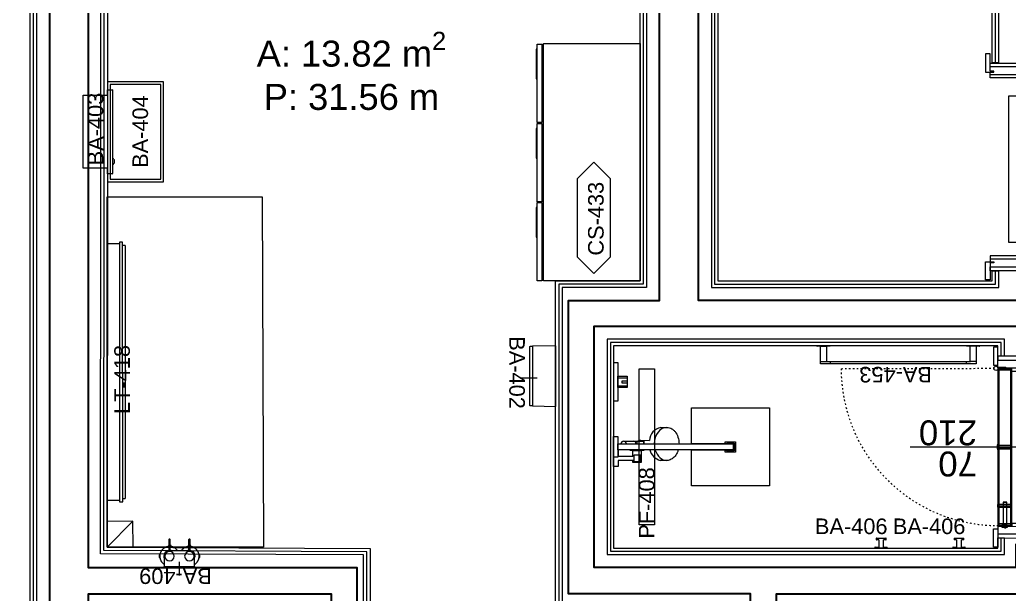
# Model space of a CAD drawing. Header units: centimetres. Extents: x 118932 to 154602, y -32682 to -23521.
# Drawn here: x 129071.2 to 129452.3, y -29965.4 to -29744.2 of the extents above; entities that cross this region are included whole.
import ezdxf

# ---------------------------------------------------------------- set-up
doc = ezdxf.new("R2010")
doc.units = ezdxf.units.CM
doc.header["$LTSCALE"] = 50
doc.header["$MEASUREMENT"] = 0
doc.linetypes.add('ACAD_ISO03W100', pattern=[30, 12, -18])
doc.linetypes.add('Dash', pattern=[6.35, 3.175, -3.175])
for name, color, linetype, lineweight, true_color in [('GEN_00_BL_Yazı', 7, 'Continuous', 0, 0x4f5250), ('GEN_00_BL_Ölçü Dış', 7, 'Continuous', 5, 0x766a5e), ('GEN_02_TF_Islak Hacim', 7, 'Continuous', 5, 0x007cb0), ('GEN_02_TF_Kapı', 7, 'Continuous', 9, 0x4a3526), ('GEN_02_TF_Mobilya', 7, 'Continuous', 5, 0x745e3d), ('GEN_05_ML_Ahşap', 7, 'Continuous', 9, 0x745e3d), ('GEN_05_ML_Alçıpan_giydirme', 7, 'Continuous', 18, 0x7ebab5), ('GEN_06_GR_İnce', 7, 'Continuous', 13, 0xb0b0a9), ('KALACAK DUVARLAR', 7, 'Continuous', 30, 0x005387)]:
    doc.layers.add(name, color=color, linetype=linetype, lineweight=lineweight, true_color=true_color)
doc.styles.add('ARIAL', font='arial.ttf')
doc.styles.add('arial_1_18', font='arial.ttf', dxfattribs={"height": 0.2})
doc.styles.add('Arial_6', font='arial.ttf', dxfattribs={"height": 59.5325})

# ---------------------------------------------------------------- blocks, each defined once
blk = doc.blocks.new('PP_Level-1_Bblok_YeniDuvarlar')
at = {"layer": 'GEN_05_ML_Alçıpan_giydirme', "elevation": 0}
for points in [[(1422.83, 1078.67), (1422.83, 1071.17), (1878.34, 1071.17), (1878.34, 553.71), (1872.54, 553.7), (1872.54, 520.21), (1539.54, 520.21), (1539.54, 553.71), (1499.54, 553.71), (1499.54, 520.21), (1340.54, 520.21), (1340.54, 517.71)], [(1422.83, 1073.67), (1880.84, 1073.67), (1880.84, 551.21), (1875.04, 551.21), (1875.04, 517.71), (1537.04, 517.71), (1537.04, 551.21), (1502.04, 551.21), (1502.04, 517.71), (1340.54, 517.71)], [(1422.83, 1072.42), (1879.59, 1072.42), (1879.59, 552.46), (1873.79, 552.45), (1873.79, 518.96), (1538.29, 518.96), (1538.29, 552.46), (1500.79, 552.46), (1500.79, 518.96), (1340.54, 518.96)], [(2006.84, 697.29), (2006.84, 722.27), (1905.55, 722.73), (1905.84, 1022.98), (1913.09, 1022.98)], [(2008.09, 697.29), (2008.09, 723.51), (1906.8, 723.97), (1907.09, 1021.73), (1913.09, 1021.73)], [(1913.09, 1022.98), (1913.09, 1020.48), (1908.33, 1020.48), (1908.05, 725.22), (2009.34, 724.76), (2009.34, 697.29), (2006.84, 697.29)], [(2150.84, 695.79), (2148.34, 695.79), (2148.34, 699.79), (2080.84, 699.79), (2080.84, 827.79), (2113.34, 827.79), (2113.34, 1020.48), (2109.84, 1020.48), (2109.84, 1022.98)], [(2109.84, 1021.73), (2114.59, 1021.73), (2114.59, 826.54), (2082.09, 826.54), (2082.09, 701.04), (2149.59, 701.04), (2149.59, 695.79)], [(2109.84, 1022.98), (2115.84, 1022.98), (2115.84, 825.29), (2083.34, 825.29), (2083.34, 702.29), (2150.84, 702.29), (2150.84, 695.79)], [(2166.18, 1022.98), (2140.84, 1022.98), (2140.84, 825.29), (2251.54, 825.29), (2251.54, 831.72)], [(2166.18, 1021.73), (2142.09, 1021.73), (2142.09, 826.54), (2250.29, 826.54), (2250.29, 831.72)], [(2166.18, 1022.98), (2166.18, 1020.48), (2143.34, 1020.48), (2143.34, 827.79), (2249.04, 827.79), (2249.04, 831.72), (2251.54, 831.72)], [(2251.54, 911.72), (2251.54, 1022.98), (2246.18, 1022.98)], [(2251.54, 911.72), (2249.04, 911.72), (2249.04, 1020.48), (2246.18, 1020.48), (2246.18, 1022.98)], [(2250.29, 911.72), (2250.29, 1021.73), (2246.18, 1021.73)], [(2278.5, 831.68), (2281, 831.68), (2280.93, 798.79), (2251.22, 798.79), (2251.22, 802.83), (2103.18, 802.83), (2103.18, 724.92), (2251.22, 724.92), (2251.22, 728.79), (2253.72, 728.79)], [(2253.72, 798.79), (2253.72, 805.33), (2100.68, 805.33), (2100.68, 722.42), (2253.72, 722.42), (2253.72, 728.79)], [(2252.47, 798.79), (2252.47, 804.08), (2101.93, 804.08), (2101.93, 723.67), (2252.47, 723.67), (2252.47, 728.79)]]:
    blk.add_lwpolyline(points, dxfattribs=at)
blk = doc.blocks.new('KALACAK DUVALAR LEVEL -1 B BLOK')
at = {"layer": 'KALACAK DUVARLAR'}
for p, q in [((379.36, 543.56), (379.36, 751.25)), ((329.36, 543.56), (329.36, 543.56))]:
    blk.add_line(p, q, dxfattribs=at)
for points in [[(502.2, 543.56), (379.36, 543.56), (379.36, 751.25), (409.7, 751.25), (409.7, 761.25), (379.36, 761.25), (379.36, 831.77), (364.36, 831.77), (364.36, 761.25), (353.36, 761.25)], [(144.36, 556.14), (144.36, 751.25), (151.61, 751.25), (151.61, 761.25), (144.36, 761.25), (144.36, 809.49)], [(-224.44, 801.95), (129.36, 801.95), (129.36, 269.49)], [(501.57, 430.48), (409.36, 430.48), (409.36, 421.56), (399.36, 421.56), (399.36, 430.56), (329.36, 430.56), (329.36, 543.56), (364.36, 543.56), (364.36, 751.25), (353.36, 751.25), (353.36, 761.25)], [(144.36, 269.49), (144.36, 430.56), (237.86, 430.56), (237.86, 421.56), (247.86, 421.56), (247.86, 440.56), (144.36, 440.56), (144.36, 556.14)], [(516.57, 440.48), (516.57, 449.56), (501.57, 449.56), (501.57, 440.7), (339.2, 440.7), (339.2, 533.6), (502.24, 533.6), (502.24, 524.56), (517.2, 524.56), (517.2, 533.48)]]:
    blk.add_lwpolyline(points, dxfattribs=at)
blk = doc.blocks.new('FFE Tag-Multi-MSD - FFE Tag-Multi-MSD-8152404-TYPE A-01 - FURNITURE PLAN')
blk.add_wipeout([(-8.76, 0), (-6.19, 2.57), (6.19, 2.57), (8.76, 0), (6.19, -2.57), (-6.19, -2.57)]).dxf.layer = 'GEN_00_BL_Yazı'
at = {"layer": 'GEN_00_BL_Yazı'}
for p, q in [((-8.76, 0), (-6.19, 2.57)), ((6.19, 2.57), (-6.19, 2.57)), ((8.76, 0), (6.19, 2.57)), ((-8.76, 0), (-6.19, -2.57)), ((8.76, 0), (6.19, -2.57)), ((-6.19, -2.57), (6.19, -2.57))]:
    blk.add_line(p, q, dxfattribs=at)
blk = doc.blocks.new('Wood_Lockers-Salsbury_Industries-33000_Series-3_Wide_Units - 33365-14699104-SPA _ LEVEL 0 - REFERENCE PLAN')
at = {"layer": 'GEN_02_TF_Mobilya'}
for p, q in [((-457.2, -165.1), (-457.2, 206.4)), ((-457.2, 206.4), (457.2, 206.4)), ((457.2, 206.4), (457.2, -165.1)), ((457.2, -165.1), (-457.2, -165.1)), ((-454, -190.5), (-454, -171.4)), ((-454, -171.4), (-152.4, -171.4)), ((-454, -190.5), (-454, -171.4)), ((-454, -171.4), (-152.4, -171.4)), ((-454, -190.5), (-454, -171.4)), ((-454, -171.4), (-152.4, -171.4)), ((-152.4, -190.5), (-454, -190.5)), ((-152.4, -190.5), (-454, -190.5)), ((-152.4, -190.5), (-454, -190.5)), ((-436.2, -165.1), (-448.9, -165.1)), ((-448.9, -171.4), (-448.9, -165.1)), ((-436.2, -165.1), (-448.9, -165.1)), ((-448.9, -171.4), (-448.9, -165.1)), ((-436.2, -165.1), (-448.9, -165.1)), ((-448.9, -171.4), (-448.9, -165.1)), ((-436.2, -171.4), (-436.2, -165.1)), ((-436.2, -171.4), (-436.2, -165.1)), ((-436.2, -171.4), (-436.2, -165.1)), ((-435, -190.5), (-435, -193.7)), ((-435, -190.5), (-435, -193.7)), ((-435, -190.5), (-435, -193.7)), ((-320.7, -193.7), (-320.7, -190.5)), ((-320.7, -193.7), (-320.7, -190.5)), ((-320.7, -193.7), (-320.7, -190.5)), ((-181, -165.1), (-181, -171.4)), ((-168.3, -165.1), (-181, -165.1)), ((-181, -165.1), (-181, -171.4)), ((-168.3, -165.1), (-181, -165.1)), ((-181, -165.1), (-181, -171.4)), ((-168.3, -165.1), (-181, -165.1)), ((-168.3, -171.4), (-168.3, -165.1)), ((-168.3, -171.4), (-168.3, -165.1)), ((-168.3, -171.4), (-168.3, -165.1)), ((-152.4, -171.4), (-152.4, -190.5)), ((-152.4, -171.4), (-152.4, -190.5)), ((-152.4, -171.4), (-152.4, -190.5)), ((-149.2, -190.5), (-149.2, -171.4)), ((-149.2, -171.4), (152.4, -171.4)), ((-149.2, -190.5), (-149.2, -171.4)), ((-149.2, -171.4), (152.4, -171.4)), ((-149.2, -190.5), (-149.2, -171.4)), ((-149.2, -171.4), (152.4, -171.4)), ((152.4, -190.5), (-149.2, -190.5)), ((152.4, -190.5), (-149.2, -190.5)), ((152.4, -190.5), (-149.2, -190.5)), ((-131.4, -165.1), (-144.1, -165.1)), ((-144.1, -171.4), (-144.1, -165.1)), ((-131.4, -165.1), (-144.1, -165.1)), ((-144.1, -171.4), (-144.1, -165.1)), ((-131.4, -165.1), (-144.1, -165.1)), ((-144.1, -171.4), (-144.1, -165.1)), ((-131.4, -171.4), (-131.4, -165.1)), ((-131.4, -171.4), (-131.4, -165.1)), ((-131.4, -171.4), (-131.4, -165.1)), ((-130.2, -190.5), (-130.2, -193.7)), ((-130.2, -190.5), (-130.2, -193.7)), ((-130.2, -190.5), (-130.2, -193.7)), ((-15.9, -193.7), (-15.9, -190.5)), ((-15.9, -193.7), (-15.9, -190.5)), ((-15.9, -193.7), (-15.9, -190.5)), ((123.8, -165.1), (123.8, -171.4)), ((136.5, -165.1), (123.8, -165.1)), ((123.8, -165.1), (123.8, -171.4)), ((136.5, -165.1), (123.8, -165.1)), ((123.8, -165.1), (123.8, -171.4)), ((136.5, -165.1), (123.8, -165.1)), ((136.5, -171.4), (136.5, -165.1)), ((136.5, -171.4), (136.5, -165.1)), ((136.5, -171.4), (136.5, -165.1)), ((152.4, -171.4), (152.4, -190.5)), ((152.4, -171.4), (152.4, -190.5)), ((152.4, -171.4), (152.4, -190.5)), ((155.6, -190.5), (155.6, -171.4)), ((155.6, -171.4), (457.2, -171.4)), ((155.6, -190.5), (155.6, -171.4)), ((155.6, -171.4), (457.2, -171.4)), ((155.6, -190.5), (155.6, -171.4)), ((155.6, -171.4), (457.2, -171.4)), ((457.2, -190.5), (155.6, -190.5)), ((457.2, -190.5), (155.6, -190.5)), ((457.2, -190.5), (155.6, -190.5)), ((173.4, -165.1), (160.7, -165.1)), ((160.7, -171.4), (160.7, -165.1)), ((173.4, -165.1), (160.7, -165.1)), ((160.7, -171.4), (160.7, -165.1)), ((173.4, -165.1), (160.7, -165.1)), ((160.7, -171.4), (160.7, -165.1)), ((173.4, -171.4), (173.4, -165.1)), ((173.4, -171.4), (173.4, -165.1)), ((173.4, -171.4), (173.4, -165.1)), ((174.6, -190.5), (174.6, -193.7)), ((174.6, -190.5), (174.6, -193.7)), ((174.6, -190.5), (174.6, -193.7)), ((288.9, -193.7), (288.9, -190.5)), ((288.9, -193.7), (288.9, -190.5)), ((288.9, -193.7), (288.9, -190.5)), ((428.6, -165.1), (428.6, -171.4)), ((441.3, -165.1), (428.6, -165.1)), ((428.6, -165.1), (428.6, -171.4)), ((441.3, -165.1), (428.6, -165.1)), ((428.6, -165.1), (428.6, -171.4)), ((441.3, -165.1), (428.6, -165.1)), ((441.3, -171.4), (441.3, -165.1)), ((441.3, -171.4), (441.3, -165.1)), ((441.3, -171.4), (441.3, -165.1)), ((457.2, -171.4), (457.2, -190.5)), ((457.2, -171.4), (457.2, -190.5)), ((457.2, -171.4), (457.2, -190.5)), ((-435, -193.7), (-320.7, -193.7)), ((-435, -193.7), (-320.7, -193.7)), ((-435, -193.7), (-320.7, -193.7)), ((-130.2, -193.7), (-15.9, -193.7)), ((-130.2, -193.7), (-15.9, -193.7)), ((-130.2, -193.7), (-15.9, -193.7)), ((174.6, -193.7), (288.9, -193.7)), ((174.6, -193.7), (288.9, -193.7)), ((174.6, -193.7), (288.9, -193.7))]:
    blk.add_line(p, q, dxfattribs=at)
at = {"layer": 'GEN_00_BL_Yazı', "xscale": -24.48801272789173, "yscale": 24.48801272789174, "zscale": 24.48801272789173}
blk.add_blockref('FFE Tag-Multi-MSD - FFE Tag-Multi-MSD-8152404-TYPE A-01 - FURNITURE PLAN', (214.7, 27.9), dxfattribs=at)
at = {"layer": 'GEN_00_BL_Yazı', "insert": (217.9, 36.6), "char_height": 60, "attachment_point": 5, "rotation": 180, "style": 'Arial_6'}
blk.add_mtext('CS-433', dxfattribs=at)
blk = doc.blocks.new('LEVEL -1_B BLOK_TEFRİŞ')
at = {"layer": 'GEN_02_TF_Mobilya', "xscale": 0.1, "yscale": 0.1, "zscale": 0.1, "rotation": 270}
blk.add_blockref('Wood_Lockers-Salsbury_Industries-33000_Series-3_Wide_Units - 33365-14699104-SPA _ LEVEL 0 - REFERENCE PLAN', (-539.55, -599.69, 0), dxfattribs=at)
blk = doc.blocks.new('LT-418')
at = {"layer": 'GEN_02_TF_Mobilya'}
for p, q in [((-4.77, 99.38), (-6.02, 99.38)), ((-6.02, 99.38), (-6, -0.62)), ((-4.75, -0.62), (-4.77, 99.38)), ((-6.99, 0.65), (-7.01, 98.11)), ((-6.02, 98.11), (-7.01, 98.11)), ((-4.77, 98.76), (-0.02, 98.76)), ((0, 0), (-0.02, 98.76)), ((-6.99, 0.65), (-6, 0.65)), ((-4.75, 0), (0, 0)), ((-6, -0.62), (-4.75, -0.62))]:
    blk.add_line(p, q, dxfattribs=at)
at = {"layer": 'GEN_00_BL_Yazı', "insert": (-8.87, 65.5), "char_height": 6, "width": 33.1384, "attachment_point": 7, "rotation": 270, "style": 'Arial_6'}
blk.add_mtext('LT-418', dxfattribs=at)
blk = doc.blocks.new('Raindance shower combo - PF-408 SHOWER SYSTEM-14504339-SPA _ LEVEL 0 - REFERENCE PLAN')
at = {"layer": 'GEN_02_TF_Islak Hacim'}
for p, q in [((-24.4, 303), (-24.4, 603)), ((-24.4, 603), (275.5, 603)), ((275.5, 603), (275.5, 303)), ((105.6, 473), (145.4, 473)), ((105.6, 433), (105.6, 473)), ((110.8, 467.8), (140.3, 467.8)), ((110.8, 438.4), (110.8, 467.8)), ((113.7, 19.6), (113.7, 464.5)), ((113.7, 464.5), (137.3, 464.5)), ((113.7, 464.5), (113.7, 303)), ((137.3, 464.5), (113.7, 464.5)), ((137.3, 303), (137.3, 464.5)), ((137.3, 464.5), (137.3, 19.6)), ((140.3, 467.8), (140.3, 438.3)), ((145.4, 473), (145.4, 433)), ((113.7, 433), (105.6, 433)), ((113.7, 438.4), (110.8, 438.4)), ((140.3, 438.3), (137.3, 438.3)), ((145.4, 433), (137.3, 433)), ((113.7, 303), (-24.4, 303)), ((275.5, 303), (137.3, 303)), ((50.4, 184.6), (50.4, 208.3)), ((177.7, 208.3), (177.7, 182.8)), ((100, 106.3), (100.6, 140.9)), ((103.4, 80.9), (103.4, 119.9)), ((103.4, 119.9), (113.7, 119.9)), ((113.7, 119.9), (103.4, 119.9)), ((103.4, 119.9), (103.4, 97.5)), ((137.3, 119.9), (139.5, 119.9)), ((139.5, 119.9), (139.5, 66.9)), ((113.7, 93.7), (103.4, 93.7)), ((103.4, 41.5), (103.4, 80.9)), ((139.5, 93.7), (137.3, 93.7)), ((139.8, 77.5), (139.8, 109.5)), ((139.8, 109.5), (185.7, 109.5)), ((161.2, 77.5), (139.8, 77.5)), ((157.3, 106), (157.3, 81)), ((182.3, 106), (157.3, 106)), ((157.3, 81), (182.3, 81)), ((161.2, 81), (161.2, 77.4)), ((161.2, 20.1), (161.2, 77.5)), ((178.5, 81), (178.5, 77.4)), ((185.7, 77.4), (178.5, 77.4)), ((178.5, 77.4), (178.5, 20.1)), ((182.3, 81), (182.3, 106)), ((185.7, 109.5), (185.7, 77.4)), ((-146.3, 55.5), (-102.8, 55.5)), ((-146.3, 19.3), (-146.3, 55.5)), ((-140.4, 55.5), (-108.7, 55.5)), ((-140.4, 19.3), (-140.4, 55.5)), ((-128.5, 35.3), (-128.5, 55.5)), ((-128.5, 55.5), (-120.4, 55.5)), ((-120.4, 55.5), (-120.4, 35.3)), ((-108.7, 55.5), (-108.7, 19.3)), ((-102.8, 55.5), (-102.8, 19.3)), ((139.5, 66.9), (137.3, 66.9)), ((-198.9, 19.3), (-50, 19.3)), ((-198.9, 3), (-198.9, 19.3)), ((-102.8, 19.3), (-146.3, 19.3)), ((-108.7, 19.3), (-140.4, 19.3)), ((-120.4, 35.3), (-128.5, 35.3)), ((-50, 19.3), (-50, 3)), ((85.5, 3), (85.5, 19.6)), ((85.5, 19.6), (165.5, 19.6)), ((165.5, 3), (85.5, 3)), ((137.3, 19.6), (113.7, 19.6)), ((139.1, 19.6), (139.1, 20.1)), ((139.1, 20.1), (161.2, 20.1)), ((165.5, 19.6), (165.5, 3)), ((200.6, 3), (165.5, 3)), ((178.5, 20.1), (200.6, 20.1)), ((200.6, 20.1), (200.6, 3))]:
    blk.add_line(p, q, dxfattribs=at)
for centre, radius, start, end in [((104.2, 195.8), 55, 191.7176, 266.2824), ((123.3, 196.9), 56.2, 284.5361, 345.4324), ((112.6, 106), 12.6, 179, 223), ((115, 78), 12, 96.3941, 165.9387), ((115, 78), 12, 96.3941, 165.9387), ((114.9, 40.6), 11.5, 96.8483, 175.5844), ((115, 42.3), 11.6, 183.9666, 263.4682)]:
    blk.add_arc(centre, radius, start, end, dxfattribs=at)
for major_axis, start_param, end_param in [((63.7, 0), 3.141593, 4.706756), ((-63.7, 0), 1.950601, 3.141593)]:
    blk.add_ellipse((114, 208.3), major_axis=major_axis, ratio=0.765186, start_param=start_param, end_param=end_param, dxfattribs=at)
for points, knots in [([(50.4, 208.3), (50.4, 211.6), (51.3, 218), (55.4, 227.4), (62.1, 235.8), (74.1, 245.5), (91.7, 253), (107.1, 254.8), (113.7, 254.8)], [0, 0, 0, 0, 0.0666667, 0.1333333, 0.2, 0.2666667, 0.4, 0.4982127, 0.4982127, 0.4982127, 0.4982127]), ([(137.4, 251.6), (139.3, 251), (148.2, 248.1), (162.4, 240.1), (172.7, 227.8), (177, 216.8), (177.7, 211.2), (177.7, 208.3)], [0.6197386, 0.6197386, 0.6197386, 0.6197386, 0.65, 0.7666667, 0.8833333, 0.9416667, 1, 1, 1, 1])]:
    blk.add_open_spline(points, degree=3, knots=knots, dxfattribs=at)
at = {"layer": 'GEN_00_BL_Yazı', "insert": (478.8, 160.9, 0), "char_height": 60, "width": 331.384, "attachment_point": 7, "rotation": 180, "style": 'Arial_6'}
blk.add_mtext('PF-408', dxfattribs=at)
blk = doc.blocks.new('ikili sbn')
at = {"layer": 'GEN_00_BL_Yazı'}
blk.add_line((-5.76, -1.77), (-5.76, 3.38), dxfattribs=at)
at = {"layer": 'GEN_02_TF_Islak Hacim'}
for p, q in [((-11.7, 0.01), (-11.7, -4.02)), ((0, -4.01), (0, 0.01)), ((-13.75, -3.45), (-13.75, -4.45)), ((-13.56, -3.44), (-13.73, -3.44)), ((-13.73, -3.44), (-13.73, -4.44)), ((-13.56, -4.44), (-13.56, -3.44)), ((-13.38, -3.45), (-13.56, -3.45)), ((-13.44, -3.76), (-13.45, -3.91)), ((-13.43, -3.62), (-13.44, -3.76)), ((-13.41, -3.47), (-13.43, -3.62)), ((-13.39, -3.32), (-13.41, -3.47)), ((-13.36, -3.17), (-13.39, -3.32)), ((-13.32, -3.03), (-13.36, -3.17)), ((-13.28, -2.88), (-13.32, -3.03)), ((-13.23, -2.74), (-13.28, -2.88)), ((-13.18, -2.6), (-13.23, -2.74)), ((-13.12, -2.46), (-13.18, -2.6)), ((-13.06, -2.33), (-13.12, -2.46)), ((-12.99, -2.19), (-13.06, -2.33)), ((-12.91, -2.06), (-12.99, -2.19)), ((-12.83, -1.94), (-12.91, -2.06)), ((-12.75, -1.81), (-12.83, -1.94)), ((-12.66, -1.69), (-12.75, -1.81)), ((-12.56, -1.58), (-12.66, -1.69)), ((-12.47, -1.46), (-12.56, -1.58)), ((-12.36, -1.35), (-12.47, -1.46)), ((-12.25, -1.25), (-12.36, -1.35)), ((-12.14, -1.15), (-12.25, -1.25)), ((-12.03, -1.05), (-12.14, -1.15)), ((-11.91, -0.96), (-12.03, -1.05)), ((-11.78, -0.88), (-11.91, -0.96)), ((-11.7, -0.82), (-11.78, -0.88)), ((0.1, -0.92), (0, -0.86)), ((0.22, -1.01), (0.1, -0.92)), ((0.33, -1.11), (0.22, -1.01)), ((0.45, -1.2), (0.33, -1.11)), ((0.56, -1.31), (0.45, -1.2)), ((0.66, -1.41), (0.56, -1.31)), ((0.76, -1.52), (0.66, -1.41)), ((0.86, -1.64), (0.76, -1.52)), ((0.95, -1.76), (0.86, -1.64)), ((1.04, -1.88), (0.95, -1.76)), ((1.12, -2), (1.04, -1.88)), ((1.2, -2.13), (1.12, -2)), ((1.27, -2.26), (1.2, -2.13)), ((1.34, -2.4), (1.27, -2.26)), ((1.4, -2.54), (1.34, -2.4)), ((1.45, -2.67), (1.4, -2.54)), ((1.5, -2.82), (1.45, -2.67)), ((1.55, -2.96), (1.5, -2.82)), ((1.59, -3.1), (1.55, -2.96)), ((1.62, -3.25), (1.59, -3.1)), ((1.65, -3.4), (1.62, -3.25)), ((2, -3.45), (1.62, -3.45)), ((1.67, -3.55), (1.65, -3.4)), ((1.68, -3.7), (1.67, -3.55)), ((1.69, -3.85), (1.68, -3.7)), ((1.76, -3.5), (1.76, -4.5)), ((2, -3.5), (1.76, -3.5)), ((2, -3.5), (2, -3.45)), ((2, -4.5), (2, -3.5)), ((-13.75, -4.45), (-13.39, -4.45)), ((-13.73, -4.44), (-13.56, -4.44)), ((-13.45, -3.91), (-13.45, -4)), ((-13.45, -4), (-13.45, -4.15)), ((-13.45, -4.15), (-13.44, -4.3)), ((-13.44, -4.3), (-13.42, -4.44)), ((-13.42, -4.44), (-13.4, -4.59)), ((-13.4, -4.59), (-13.38, -4.74)), ((-13.38, -4.74), (-13.34, -4.89)), ((-13.34, -4.89), (-13.3, -5.03)), ((-13.3, -5.03), (-13.26, -5.18)), ((-13.26, -5.18), (-13.21, -5.32)), ((-13.21, -5.32), (-13.15, -5.46)), ((-13.15, -5.46), (-13.09, -5.59)), ((-13.09, -5.59), (-13.03, -5.73)), ((-13.03, -5.73), (-12.95, -5.86)), ((-12.95, -5.86), (-12.88, -5.99)), ((-12.88, -5.99), (-12.8, -6.11)), ((-12.8, -6.11), (-12.71, -6.24)), ((-12.71, -6.24), (-12.62, -6.35)), ((-12.62, -6.35), (-12.52, -6.47)), ((-12.52, -6.47), (-12.42, -6.58)), ((-12.42, -6.58), (-12.31, -6.69)), ((-12.31, -6.69), (-12.2, -6.79)), ((-12.2, -6.79), (-12.09, -6.89)), ((-12.09, -6.89), (-11.97, -6.98)), ((-11.97, -6.98), (-11.85, -7.07)), ((-11.85, -7.07), (-11.73, -7.15)), ((-11.73, -7.15), (-11.6, -7.23)), ((-11.6, -7.23), (-11.47, -7.3)), ((-11.47, -7.3), (-11.33, -7.37)), ((-11.33, -7.37), (-11.2, -7.43)), ((-11.2, -7.43), (-11.06, -7.49)), ((-11.06, -7.49), (-10.92, -7.54)), ((-10.92, -7.54), (-10.78, -7.59)), ((-10.78, -7.59), (-10.63, -7.63)), ((-9.41, -6.02), (-2.35, -6.02)), ((-8.85, -7.65), (-8.7, -7.61)), ((-8.7, -7.61), (-8.56, -7.57)), ((-8.56, -7.57), (-8.42, -7.52)), ((-8.42, -7.52), (-8.28, -7.47)), ((-8.28, -7.47), (-8.14, -7.41)), ((-8.14, -7.41), (-8, -7.34)), ((-8, -7.34), (-7.87, -7.27)), ((-7.87, -7.27), (-7.74, -7.19)), ((-7.74, -7.19), (-7.62, -7.11)), ((-7.62, -7.11), (-7.49, -7.03)), ((-7.49, -7.03), (-7.37, -6.94)), ((-7.37, -6.94), (-7.26, -6.84)), ((-7.26, -6.84), (-7.15, -6.74)), ((-7.15, -6.74), (-7.04, -6.64)), ((-7.04, -6.64), (-6.93, -6.53)), ((-6.93, -6.53), (-6.84, -6.42)), ((-6.84, -6.42), (-6.74, -6.3)), ((-6.74, -6.3), (-6.65, -6.18)), ((-6.65, -6.18), (-6.57, -6.06)), ((-6.57, -6.06), (-6.54, -6.02)), ((-5.21, -6.02), (-5.15, -6.11)), ((-5.15, -6.11), (-5.06, -6.24)), ((-5.06, -6.24), (-4.97, -6.35)), ((-4.97, -6.35), (-4.87, -6.47)), ((-4.87, -6.47), (-4.77, -6.58)), ((-4.77, -6.58), (-4.67, -6.69)), ((-4.67, -6.69), (-4.56, -6.79)), ((-4.56, -6.79), (-4.44, -6.89)), ((-4.44, -6.89), (-4.33, -6.98)), ((-4.33, -6.98), (-4.21, -7.07)), ((-4.21, -7.07), (-4.08, -7.15)), ((-4.08, -7.15), (-3.95, -7.23)), ((-3.95, -7.23), (-3.82, -7.3)), ((-3.82, -7.3), (-3.69, -7.37)), ((-3.69, -7.37), (-3.55, -7.43)), ((-3.55, -7.43), (-3.41, -7.49)), ((-3.41, -7.49), (-3.27, -7.54)), ((-3.27, -7.54), (-3.13, -7.59)), ((-3.13, -7.59), (-2.99, -7.63)), ((-1.2, -7.65), (-1.06, -7.61)), ((-1.06, -7.61), (-0.91, -7.57)), ((-0.91, -7.57), (-0.77, -7.52)), ((-0.77, -7.52), (-0.63, -7.47)), ((-0.63, -7.47), (-0.49, -7.41)), ((-0.49, -7.41), (-0.36, -7.34)), ((-0.36, -7.34), (-0.23, -7.27)), ((-0.23, -7.27), (-0.1, -7.19)), ((-0.1, -7.19), (0.03, -7.11)), ((0.03, -7.11), (0.15, -7.03)), ((0.15, -7.03), (0.27, -6.94)), ((0.27, -6.94), (0.39, -6.84)), ((0.39, -6.84), (0.5, -6.74)), ((0.5, -6.74), (0.61, -6.64)), ((0.61, -6.64), (0.71, -6.53)), ((0.71, -6.53), (0.81, -6.42)), ((0.81, -6.42), (0.9, -6.3)), ((0.9, -6.3), (0.99, -6.18)), ((0.99, -6.18), (1.08, -6.06)), ((1.08, -6.06), (1.16, -5.93)), ((1.16, -5.93), (1.23, -5.8)), ((1.23, -5.8), (1.3, -5.67)), ((1.3, -5.67), (1.37, -5.53)), ((1.37, -5.53), (1.43, -5.39)), ((1.43, -5.39), (1.48, -5.25)), ((1.48, -5.25), (1.53, -5.11)), ((1.53, -5.11), (1.57, -4.97)), ((1.57, -4.97), (1.6, -4.82)), ((1.6, -4.82), (1.63, -4.67)), ((1.63, -4.45), (1.76, -4.45)), ((1.63, -4.67), (1.66, -4.52)), ((1.66, -4.52), (1.68, -4.38)), ((1.68, -4.38), (1.69, -4.23)), ((1.69, -4), (1.69, -3.85)), ((1.69, -4.08), (1.69, -4)), ((1.69, -4.23), (1.69, -4.08)), ((1.76, -4.5), (2, -4.5)), ((-10.63, -7.63), (-10.48, -7.66)), ((-10.48, -7.66), (-10.34, -7.69)), ((-10.34, -7.69), (-10.19, -7.71)), ((-10.26, -7.7), (-10.26, -7.86)), ((-10.01, -7.86), (-10.26, -7.86)), ((-10.26, -7.86), (-10.26, -8.05)), ((-10.26, -8.05), (-10.01, -8.05)), ((-10.19, -7.71), (-10.04, -7.73)), ((-10.04, -7.73), (-10.01, -7.73)), ((-9.41, -7.73), (-9.29, -7.72)), ((-9.26, -7.86), (-9.41, -7.86)), ((-9.41, -8.05), (-9.26, -8.05)), ((-9.29, -7.72), (-9.14, -7.7)), ((-9.26, -7.86), (-9.26, -7.72)), ((-9.26, -8.05), (-9.26, -7.86)), ((-9.14, -7.7), (-8.99, -7.68)), ((-8.99, -7.68), (-8.85, -7.65)), ((-2.99, -7.63), (-2.84, -7.66)), ((-2.84, -7.66), (-2.69, -7.69)), ((-2.69, -7.69), (-2.54, -7.71)), ((-2.62, -7.67), (-2.62, -7.84)), ((-2.62, -7.84), (-2.62, -8.05)), ((-2.36, -7.84), (-2.62, -7.84)), ((-2.62, -8.05), (-2.36, -8.05)), ((-2.54, -7.71), (-2.4, -7.73)), ((-2.4, -7.73), (-2.34, -7.73)), ((-1.77, -7.73), (-1.65, -7.72)), ((-1.62, -7.84), (-1.77, -7.84)), ((-1.77, -8.05), (-1.62, -8.05)), ((-1.65, -7.72), (-1.5, -7.7)), ((-1.62, -7.84), (-1.62, -7.69)), ((-1.62, -8.05), (-1.62, -7.84)), ((-1.5, -7.7), (-1.35, -7.68)), ((-1.35, -7.68), (-1.2, -7.65))]:
    blk.add_line(p, q, dxfattribs=at)
blk.add_lwpolyline([(0, 0.01), (-11.7, 0.01), (-11.7, 0.5), (0, 0.5)], close=True, dxfattribs=at)
for points in [[(-10.01, -5.79), (-10.01, -10.23, 1.037151), (-9.41, -10.23), (-9.41, -5.79)], [(-2.36, -5.79), (-2.36, -10.23, 1.037151), (-1.77, -10.23), (-1.77, -5.79)]]:
    blk.add_lwpolyline(points, format="xyb", dxfattribs=at)
for centre, radius, start, end in [((-9.7, -4), 2.2, 156.7633, 180), ((-9.7, -4), 1.82, 0, 180), ((-2.06, -4), 1.82, 0, 180), ((-2.06, -4), 2.2, 0, 20.0549), ((-9.7, -4), 2.2, 180, 261.9501), ((-9.7, -4.02), 2, 180, 261.1452), ((-9.7, -4), 1.82, 180, 0), ((-9.7, -4), 2.2, 277.5263, 292.0167), ((-2.06, -4), 1.82, 180, 0), ((-2.06, -4), 2.2, 247.9833, 262.1328), ((-2, -4.01), 2, 277.1261, 0), ((-2.06, -4), 2.2, 277.8672, 0)]:
    blk.add_arc(centre, radius, start, end, dxfattribs=at)
at = {"layer": 'GEN_00_BL_Yazı', "insert": (-18.33, 0.61), "char_height": 6, "width": 33.1384, "attachment_point": 7, "style": 'Arial_6'}
blk.add_mtext('BA-409', dxfattribs=at)
blk = doc.blocks.new('hand dryer ba402')
at = {"layer": 'GEN_00_BL_Yazı'}
blk.add_line((-13.71, 11), (-7.12, 11), dxfattribs=at)
at = {"layer": 'GEN_02_TF_Islak Hacim'}
blk.add_lwpolyline([(-8.94, 0.17), (0, 0), (0, 23.33), (-8.94, 23.16), (-8.94, 0.17), (-9.73, 0.17, -0.414214), (-9.93, 0.37), (-9.93, 22.96, -0.414214), (-9.74, 23.16), (-8.94, 23.16)], format="xyb", dxfattribs=at)
at = {"layer": 'GEN_00_BL_Yazı', "insert": (-11.87, -0.94), "char_height": 6, "width": 26.5421, "attachment_point": 3, "rotation": 270.0002, "style": 'Arial_6'}
blk.add_mtext('BA-402', dxfattribs=at)
blk = doc.blocks.new('trash box')
at = {"layer": 'GEN_02_TF_Islak Hacim'}
for points in [[(41832.45, -30150.66), (41793.95, -30150.66), (41793.95, -30172.16), (41832.45, -30172.16)], [(41831.45, -30151.66), (41794.95, -30151.66), (41794.95, -30171.16), (41831.45, -30171.16)]]:
    blk.add_lwpolyline(points, close=True, dxfattribs=at)
at = {"layer": 'GEN_00_BL_Yazı', "insert": (41799.29, -30166.34), "char_height": 6, "width": 33.1384, "attachment_point": 7, "style": 'Arial_6'}
blk.add_mtext('BA-404', dxfattribs=at)
blk = doc.blocks.new('BA 403')
at = {"layer": 'GEN_02_TF_Islak Hacim'}
for p, q in [((-11.27, -1.56), (-11.27, 2.06)), ((-11.19, 2.14), (-9.37, 2.14)), ((-9.37, 2.14), (-9.37, 0)), ((-11.91, -3.34), (-11.91, -1.91)), ((-11.27, -3.69), (-11.27, -1.56)), ((-11.27, -30.16), (-11.27, -3.69)), ((-9.37, -28.1), (-9.37, 0)), ((-9.37, -30.24), (-11.19, -30.24)), ((-9.37, -28.1), (-9.37, -30.24))]:
    blk.add_line(p, q, dxfattribs=at)
at = {"layer": 'GEN_02_TF_Islak Hacim', "linetype": 'Dash', "lineweight": 5}
for p, q in [((-9.37, 0), (0, 0)), ((0, 0), (0, -28.1)), ((0, -28.1), (-9.37, -28.1))]:
    blk.add_line(p, q, dxfattribs=at)
at = {"layer": 'GEN_02_TF_Islak Hacim'}
for centre, radius, start, end in [((-11.19, 2.06), 0.0813, 90, 180), ((-11.83, -1.91), 0.08, 114.0212, 180), ((-11.83, -3.34), 0.08, 180, 245.9788), ((-11.29, -2.08), 0.614, 97.2939, 157.3604), ((-11.29, -3.17), 0.614, 202.6396, 262.7061), ((-11.36, -1.56), 0.0879, 0, 97.2939), ((-11.36, -3.69), 0.0879, 262.7061, 0), ((-11.19, -30.16), 0.0813, 180, 270)]:
    blk.add_arc(centre, radius, start, end, dxfattribs=at)
at = {"layer": 'GEN_00_BL_Yazı', "insert": (-1.72, -1.12), "char_height": 6, "width": 26.5421, "attachment_point": 1, "rotation": 270, "style": 'Arial_6'}
blk.add_mtext('BA-403', dxfattribs=at)
blk = doc.blocks.new('Accessory-Towel_Bar-KOHLER-Composed-K-73142 _1_ - BA-453 TOWEL BAR 24_-14138606-TYPE GxL')
at = {"layer": 'GEN_02_TF_Islak Hacim', "lineweight": 13}
for p, q in [((-53279.2, -6870.5), (-53279.2, -6863.3)), ((-53279.2, -6929.9), (-53279.2, -6872.2)), ((-53278.4, -6862.5), (-52680, -6862.5)), ((-53278.4, -6871.4), (-53257.1, -6871.4)), ((-52701.3, -6871.4), (-53257.1, -6871.4)), ((-53256.3, -6872.2), (-53256.3, -6929.9)), ((-53242.4, -6862.5), (-53242.4, -6871.4)), ((-52716.1, -6871.4), (-52716.1, -6862.5)), ((-52702.1, -6929.9), (-52702.1, -6872.2)), ((-52680, -6871.4), (-52701.3, -6871.4)), ((-52679.2, -6863.3), (-52679.2, -6870.5)), ((-52679.2, -6872.2), (-52679.2, -6929.9)), ((-53293.2, -6932.7), (-53293.2, -6931.5)), ((-53293.2, -6932.7), (-53242.4, -6932.7)), ((-53292.4, -6930.7), (-53278.4, -6930.7)), ((-53278.4, -6930.7), (-53257.1, -6930.7)), ((-53257.1, -6930.7), (-53243.2, -6930.7)), ((-53242.4, -6931.5), (-53242.4, -6932.7)), ((-52716.1, -6932.7), (-52716.1, -6931.5)), ((-52716.1, -6932.7), (-52665.3, -6932.7)), ((-52715.3, -6930.7), (-52701.3, -6930.7)), ((-52680, -6930.7), (-52701.3, -6930.7)), ((-52680, -6930.7), (-52666.1, -6930.7)), ((-52665.3, -6931.5), (-52665.3, -6932.7))]:
    blk.add_line(p, q, dxfattribs=at)
for centre, radius, start, end in [((-53278.4, -6863.3), 0.82, 90, 180), ((-53278.4, -6870.5), 0.814, 180, 270), ((-53278.4, -6872.2), 0.814, 90, 180), ((-53257.1, -6872.2), 0.814, 0, 90), ((-52701.3, -6872.2), 0.814, 90, 180), ((-52680, -6863.3), 0.82, 0, 90), ((-52680, -6870.5), 0.814, 270, 0), ((-52680, -6872.2), 0.814, 0, 90), ((-53292.4, -6931.5), 0.797, 90, 180), ((-53278.4, -6929.9), 0.804, 180, 270), ((-53257.1, -6929.9), 0.804, 270, 0), ((-53243.2, -6931.5), 0.797, 0, 90), ((-52715.3, -6931.5), 0.797, 90, 180), ((-52701.3, -6929.9), 0.804, 180, 270), ((-52680, -6929.9), 0.804, 270, 0), ((-52666.1, -6931.5), 0.797, 0, 90)]:
    blk.add_arc(centre, radius, start, end, dxfattribs=at)
at = {"layer": 'GEN_00_BL_Yazı', "insert": (-53108.7, -6791.1), "char_height": 60, "width": 265.421, "attachment_point": 1, "style": 'Arial_6'}
blk.add_mtext('BA-453', dxfattribs=at)
blk = doc.blocks.new('BA 406 HOOK')
at = {"layer": 'GEN_02_TF_Islak Hacim'}
for p, q in [((-2.38, 0), (-2.38, -0.32)), ((-2.38, 0), (2.38, 0)), ((-2.3, 0), (-2.38, 0)), ((2.38, 0), (2.3, 0)), ((2.38, -0.32), (2.38, 0)), ((-2.38, -0.32), (-2.3, -0.32)), ((-0.92, -0.32), (-2.38, -0.32)), ((-1.91, -3.19), (-1.91, -3.81)), ((-1.91, -3.19), (-0.92, -3.19)), ((-1.84, -3.19), (-1.91, -3.19)), ((-1.91, -3.81), (-1.84, -3.81)), ((1.9, -3.81), (-1.91, -3.81)), ((-0.92, -0.32), (-0.92, -3.19)), ((0.92, -3.19), (0.92, -0.32)), ((2.38, -0.32), (0.92, -0.32)), ((0.92, -3.19), (1.9, -3.19)), ((1.9, -3.19), (1.84, -3.19)), ((1.84, -3.81), (1.9, -3.81)), ((1.9, -3.81), (1.9, -3.19)), ((2.3, -0.32), (2.38, -0.32))]:
    blk.add_line(p, q, dxfattribs=at)
at = {"layer": 'GEN_00_BL_Yazı', "insert": (25.5, -11.38), "char_height": 6, "width": 26.5421, "attachment_point": 1, "rotation": 180, "style": 'Arial_6'}
blk.add_mtext('BA-406', dxfattribs=at)
blk = doc.blocks.new('LEVEL -1 ISLAK HACİM')
at = {"layer": 'GEN_02_TF_Islak Hacim', "elevation": 0}
blk.add_lwpolyline([(9027.26, -1351.68), (9086.96, -1351.68), (9087.56, -1486.58), (9027.26, -1486.58)], close=True, dxfattribs=at)
for name, p, rotation in [('BA 403', (9018.06, -1340.63, 0), 180), ('trash box', (-21123.23, -43139.79, 0), 90), ('LT-418', (9027.24, -1369.75, 0), 180), ('hand dryer ba402', (9200.05, -1432.34, 0), 359.9998141143188), ('BA 406 HOOK', (9325.42, -1486.88, 0), 180), ('BA 406 HOOK', (9355.42, -1486.88, 0), 180), ('ikili sbn', (9049.26, -1494.01, 0), 180)]:
    blk.add_blockref(name, p, dxfattribs=dict(rotation=rotation))
at = {"xscale": 0.1, "yscale": 0.1, "zscale": 0.1}
for name, p, rotation in [('Accessory-Towel_Bar-KOHLER-Composed-K-73142 _1_ - BA-453 TOWEL BAR 24_-14138606-TYPE GxL', (4034.12, -2102.23, 0), 180), ('Raindance shower combo - PF-408 SHOWER SYSTEM-14504339-SPA _ LEVEL 0 - REFERENCE PLAN', (9222.08, -1435.37, 0), 270)]:
    blk.add_blockref(name, p, dxfattribs=dict(at, rotation=rotation))
blk = doc.blocks.new('60LIK YER SÜZGECİ')
at = {"layer": 'GEN_02_TF_Islak Hacim'}
blk.add_lwpolyline([(79589.82, -32983.56), (79589.82, -32923.56), (79595.82, -32923.56), (79595.82, -32983.56)], close=True, dxfattribs=at)
blk = doc.blocks.new('10X10 YER SÜZGECI')
at = {"layer": 'GEN_02_TF_Islak Hacim'}
blk.add_line((79379.38, -32867.31), (79369.38, -32877.31), dxfattribs=at)
blk.add_lwpolyline([(79369.38, -32877.31), (79379.38, -32877.31), (79379.38, -32867.31), (79369.38, -32867.31)], close=True, dxfattribs=at)
blk = doc.blocks.new('level -1 süzgeçler')
for name, p, rotation in [('60LIK YER SÜZGECİ', (79792.31, -32912.06), 180), ('10X10 YER SÜZGECI', (79389.33, -32820.11), 180.0320546401693)]:
    blk.add_blockref(name, p, dxfattribs=dict(rotation=rotation))
blk = doc.blocks.new('PD02-5M')
at = {"layer": 'GEN_02_TF_Kapı'}
for p, q in [((4.2, 0.14), (4.2, -3)), ((4.5, 0.01), (4.5, -3)), ((4.8, 0.01), (4.8, -3)), ((5.1, 0.14), (5.1, -3)), ((39.31, 0), (39.31, -5.2, 0)), ((40.7, 0), (40.7, -5.2, 0)), ((67.07, 0), (67.07, -5.2, 0)), ((68.07, 0), (68.07, -5.2, 0)), ((75.5, 0), (75.5, -33)), ((75.5, 0), (80, 0)), ((4.5, 0), (0, 0)), ((4.5, -3), (4.2, -3)), ((4.5, 0), (4.5, -33)), ((4.82, -2.6), (4.5, -2.26)), ((4.82, -2.6), (4.5, -2.26)), ((4.82, -2.6), (4.5, -3.01)), ((4.8, 0), (75.2, 0)), ((4.8, -5.2), (4.8, 0)), ((4.8, -0.4), (75.2, -0.4)), ((4.8, -2.54), (4.8, -2.12)), ((4.8, -2.55), (4.82, -2.55)), ((4.8, -2.65), (4.8, -2.55)), ((4.8, -2.65), (4.82, -2.65)), ((4.8, -3.08), (4.8, -2.66)), ((5.1, -3), (4.8, -3)), ((4.82, -2.1), (5.18, -2.1)), ((4.82, -2.45), (4.82, -2.55)), ((4.82, -2.45), (4.93, -2.45)), ((4.82, -2.65), (4.82, -2.55)), ((4.82, -2.65), (4.82, -2.75)), ((4.82, -2.75), (4.93, -2.75)), ((5.18, -3.1), (4.82, -3.1)), ((4.93, -2.12), (4.93, -3.08)), ((4.93, -2.45), (4.93, -2.75)), ((5.2, -2.12), (5.2, -3.08)), ((5.4, -4.8), (5.4, -0.4)), ((74.6, -4.8), (74.6, -0.4)), ((74.8, -2.12), (74.8, -3.08)), ((75.18, -2.1), (74.82, -2.1)), ((74.82, -2.12), (74.82, -3.08)), ((75.18, -2.12), (74.82, -2.12)), ((74.82, -3.08), (75.18, -3.08)), ((74.82, -3.1), (75.18, -3.1)), ((75.07, -2.12), (75.07, -3.08)), ((75.18, -2.45), (75.07, -2.45)), ((75.07, -2.45), (75.07, -2.75)), ((75.18, -2.75), (75.07, -2.75)), ((75.18, -2.54), (75.18, -2.12)), ((75.18, -2.6), (75.5, -2.26)), ((75.18, -2.6), (75.5, -2.26)), ((75.18, -2.45), (75.18, -2.55)), ((75.18, -2.54), (75.2, -2.54)), ((75.2, -2.55), (75.18, -2.55)), ((75.18, -2.65), (75.18, -2.55)), ((75.18, -2.6), (75.5, -3.01)), ((75.18, -2.65), (75.18, -2.75)), ((75.2, -2.65), (75.18, -2.65)), ((75.18, -3.08), (75.18, -2.66)), ((75.18, -2.66), (75.2, -2.66)), ((75.2, -5.2), (75.2, 0)), ((75.2, -2.06), (75.2, -3.11)), ((76.2, -2.73), (75.2, -2.06)), ((75.2, -2.54), (75.2, -2.12)), ((75.2, -2.65), (75.2, -2.55)), ((75.2, -3.08), (75.2, -2.66)), ((76.2, -2.99), (75.2, -3.11)), ((75.2, -3.11), (75.2, -2.99)), ((75.7, -1.47), (75.8, -1.47)), ((75.8, -3.69), (75.7, -3.69)), ((75.8, -1.47), (75.8, -2.46)), ((75.8, -3.04), (75.8, -3.69)), ((76.2, -2.99), (76.2, -2.73)), ((5.7, -5.4), (4.5, -5.4)), ((4.8, -4.8), (75.2, -4.8)), ((4.8, -5.2), (75.2, -5.2)), ((5.7, -5.4), (5.7, -33)), ((39.41, -5.2), (40.6, -5.2)), ((74.3, -5.4), (74.3, -33)), ((74.3, -5.4), (75.5, -5.4)), ((3.1, -33), (0, -33)), ((3.5, -31.5), (3.1, -31.5)), ((3.1, -31.5), (3.1, -33)), ((3.5, -33), (3.5, -31.5)), ((5.7, -33), (3.5, -33)), ((74.3, -33), (76.5, -33)), ((76.5, -33), (76.5, -31.5)), ((76.5, -31.5), (76.9, -31.5)), ((76.9, -31.5), (76.9, -33))]:
    blk.add_line(p, q, dxfattribs=at)
at = {"layer": 'GEN_02_TF_Kapı', "linetype": 'ACAD_ISO03W100', "ltscale": 0.001}
blk.add_lwpolyline([(75.2, 0, 0.355376), (4.8, 70.4), (4.65, 0.8)], format="xyb", dxfattribs=at)
at = {"layer": 'GEN_02_TF_Kapı'}
for points in [[(3.5, 0), (-3.5, 0), (-3.5, 1.75), (3.5, 1.75)], [(41, 0), (39, 0), (39, 0.2), (39.4, 0.3), (40.6, 0.3), (41, 0.2)], [(39.41, 0), (39.31, 0), (39.31, -5.2), (39.41, -5.2)], [(40.6, -5.2), (39.4, -5.2), (39.4, 0), (40.6, 0)], [(40.6, 0), (40.7, 0), (40.7, -5.2), (40.6, -5.2)], [(67.17, 0), (67.07, 0), (67.07, -5.2), (67.17, -5.2)], [(67.07, 0), (67.17, 0), (67.17, -5.2), (67.07, -5.2)], [(67.17, -5.2), (67.97, -5.2), (67.97, 0), (67.17, 0)], [(67.97, 0), (68.07, 0), (68.07, -5.2), (67.97, -5.2)], [(68.07, 0), (67.97, 0), (67.97, -5.2), (68.07, -5.2)], [(76.5, 0), (83.5, 0), (83.5, 1.75), (76.5, 1.75)], [(78.5, 0), (80, 0), (80, -33), (78.5, -33)], [(0, 0), (1.5, 0), (1.5, -33), (0, -33)], [(61.25, -1.95), (75.1, -1.95), (75.1, -3.47), (61.25, -3.47)], [(61.35, -2.05), (75, -2.05), (75, -3.37), (61.35, -3.37)], [(75.2, -3.47), (75, -3.47), (75, -1.55), (75.2, -1.55)], [(75.7, -3.69), (75.5, -3.69), (75.5, -1.47), (75.7, -1.47)], [(41.01, -5.4), (39.01, -5.4), (39.01, -5.2), (41.01, -5.2)]]:
    blk.add_lwpolyline(points, close=True, dxfattribs=at)
for points in [[(4.8, -2.54), (4.82, -2.54), (4.82, -2.12), (5.18, -2.12), (5.18, -3.08), (4.82, -3.08), (4.82, -2.66), (4.8, -2.66)], [(3.1, -33), (-3.5, -33), (-3.5, -34.75), (3.5, -34.75), (3.5, -33)], [(76.9, -33), (83.5, -33), (83.5, -34.75), (76.5, -34.75), (76.5, -33)]]:
    blk.add_lwpolyline(points, dxfattribs=at)
blk.add_circle((4.65, 0.8), 0.8, dxfattribs=at)
for centre, start, end in [((4.82, -2.12), 91.5433, 178.4567), ((4.82, -3.08), 181.5433, 268.4567), ((5.18, -2.12), 1.5433, 88.4567), ((5.18, -3.08), 271.5433, 358.4567), ((74.82, -2.12), 91.5433, 178.4567), ((74.82, -3.08), 181.5433, 268.4567), ((75.18, -2.12), 1.5433, 88.4567), ((75.18, -3.08), 271.5433, 358.4567)]:
    blk.add_arc(centre, 0.0206, start, end, dxfattribs=at)
at = {"layer": 'GEN_05_ML_Ahşap'}
blk.add_lwpolyline([(40, -9.81), (40, 33.75)], dxfattribs=at)
blk.add_lwpolyline([(69.05, -25.81), (12.58, -25.81), (12.58, -9.81), (69.05, -9.81)], close=True, dxfattribs=at)
at = {"layer": 'GEN_00_BL_Yazı', "char_height": 9.6, "attachment_point": 7, "rotation": 90, "style": 'arial_1_18'}
for s, insert in [('\\A1;210', (50.44, 8.09)), ('\\A1;80', (38.44, 8.07))]:
    blk.add_mtext_dynamic_manual_height_columns(s, width=2834.1518, gutter_width=1500, heights=[310.23], dxfattribs=dict(at, insert=insert))
at = {"layer": 'GEN_00_BL_Yazı', "insert": (67.66, -22.98), "char_height": 9.6, "attachment_point": 9, "style": 'arial_1_18'}
blk.add_mtext_dynamic_manual_height_columns('\\A1;PD02-5M', width=2834.1518, gutter_width=1500, heights=[310.23], dxfattribs=at)
blk = doc.blocks.new('PD01-6')
at = {"layer": 'GEN_02_TF_Kapı'}
for p, q in [((-65.5, 0), (-70, 0)), ((-65.5, 0), (-65.52, -29.57)), ((-4.8, 0), (-65.2, 0)), ((-65.2, -5.2), (-65.2, 0)), ((-58.07, 0), (-58.07, -5.2, 0)), ((-57.07, 0), (-57.07, -5.2, 0)), ((-35.7, 0), (-35.7, -5.2, 0)), ((-34.31, 0), (-34.31, -5.2, 0)), ((-5.1, 0.14), (-5.1, -3)), ((-4.8, 0.01), (-4.8, -3)), ((-4.8, -5.2), (-4.8, 0)), ((-4.5, 0), (-4.52, -29.72)), ((-4.5, 0.01), (-4.5, -3)), ((-4.5, 0), (0, 0)), ((-4.2, 0.14), (-4.2, -3)), ((-66.2, -2.73), (-65.2, -2.06)), ((-66.2, -2.99), (-66.2, -2.73)), ((-66.2, -2.99), (-65.2, -3.11)), ((-65.8, -1.47), (-65.8, -2.46)), ((-65.7, -1.47), (-65.8, -1.47)), ((-65.8, -3.04), (-65.8, -3.69)), ((-65.8, -3.69), (-65.7, -3.69)), ((-65.18, -2.6), (-65.5, -2.26)), ((-65.18, -2.6), (-65.5, -2.26)), ((-65.18, -2.6), (-65.5, -3.01)), ((-4.8, -0.4), (-65.2, -0.4)), ((-65.2, -2.06), (-65.2, -3.11)), ((-65.2, -2.54), (-65.2, -2.12)), ((-65.18, -2.54), (-65.2, -2.54)), ((-65.2, -2.55), (-65.18, -2.55)), ((-65.2, -2.65), (-65.2, -2.55)), ((-65.2, -2.65), (-65.18, -2.65)), ((-65.2, -3.08), (-65.2, -2.66)), ((-65.18, -2.66), (-65.2, -2.66)), ((-65.2, -3.11), (-65.2, -2.99)), ((-65.18, -2.1), (-64.82, -2.1)), ((-65.18, -2.54), (-65.18, -2.12)), ((-65.18, -2.12), (-64.82, -2.12)), ((-65.18, -2.45), (-65.18, -2.55)), ((-65.18, -2.45), (-65.07, -2.45)), ((-65.18, -2.65), (-65.18, -2.55)), ((-65.18, -2.65), (-65.18, -2.75)), ((-65.18, -3.08), (-65.18, -2.66)), ((-65.18, -2.75), (-65.07, -2.75)), ((-64.82, -3.08), (-65.18, -3.08)), ((-64.82, -3.1), (-65.18, -3.1)), ((-65.07, -2.12), (-65.07, -3.08)), ((-65.07, -2.45), (-65.07, -2.75)), ((-64.82, -2.12), (-64.82, -3.08)), ((-64.8, -2.12), (-64.8, -3.08)), ((-64.6, -4.8), (-64.6, -0.4)), ((-5.4, -4.8), (-5.4, -0.4)), ((-5.2, -2.12), (-5.2, -3.08)), ((-4.82, -2.1), (-5.18, -2.1)), ((-5.18, -3.1), (-4.82, -3.1)), ((-5.1, -3), (-4.8, -3)), ((-4.93, -2.12), (-4.93, -3.08)), ((-4.82, -2.45), (-4.93, -2.45)), ((-4.93, -2.45), (-4.93, -2.75)), ((-4.82, -2.75), (-4.93, -2.75)), ((-4.82, -2.6), (-4.5, -2.26)), ((-4.82, -2.6), (-4.5, -2.26)), ((-4.82, -2.45), (-4.82, -2.55)), ((-4.8, -2.55), (-4.82, -2.55)), ((-4.82, -2.65), (-4.82, -2.55)), ((-4.82, -2.6), (-4.5, -3.01)), ((-4.82, -2.65), (-4.82, -2.75)), ((-4.8, -2.65), (-4.82, -2.65)), ((-4.8, -2.54), (-4.8, -2.12)), ((-4.8, -2.65), (-4.8, -2.55)), ((-4.8, -3.08), (-4.8, -2.66)), ((-4.5, -3), (-4.2, -3)), ((-64.3, -5.4), (-65.5, -5.4)), ((-4.8, -4.8), (-65.2, -4.8)), ((-4.8, -5.2), (-65.2, -5.2)), ((-64.3, -5.4), (-64.32, -29.57)), ((-34.41, -5.2), (-35.6, -5.2)), ((-5.7, -5.4), (-5.72, -29.72)), ((-5.7, -5.4), (-4.5, -5.4)), ((-66.52, -28.07), (-66.92, -28.07)), ((-66.92, -28.07), (-66.92, -29.57)), ((-66.52, -29.57), (-66.52, -28.07)), ((-64.32, -29.57), (-66.52, -29.57)), ((-5.72, -29.72), (-3.52, -29.72)), ((-3.52, -29.72), (-3.52, -28.22)), ((-3.52, -28.22), (-3.12, -28.22)), ((-3.12, -28.22), (-3.12, -29.72)), ((-3.12, -29.72), (-0.02, -29.72))]:
    blk.add_line(p, q, dxfattribs=at)
at = {"layer": 'GEN_02_TF_Kapı', "linetype": 'ACAD_ISO03W100', "ltscale": 0.001}
blk.add_lwpolyline([(-65.2, 0, -0.414214), (-4.8, 60.4), (-4.65, 0.8)], format="xyb", dxfattribs=at)
at = {"layer": 'GEN_02_TF_Kapı'}
for points in [[(-66.5, 0), (-73.5, 0), (-73.5, 1.75), (-66.5, 1.75)], [(-68.5, 0), (-70, 0), (-70.02, -29.57), (-68.52, -29.57)], [(-57.97, 0), (-58.07, 0), (-58.07, -5.2), (-57.97, -5.2)], [(-58.07, 0), (-57.97, 0), (-57.97, -5.2), (-58.07, -5.2)], [(-57.17, -5.2), (-57.97, -5.2), (-57.97, 0), (-57.17, 0)], [(-57.17, 0), (-57.07, 0), (-57.07, -5.2), (-57.17, -5.2)], [(-57.07, 0), (-57.17, 0), (-57.17, -5.2), (-57.07, -5.2)], [(-36, 0), (-34, 0), (-34, 0.2), (-34.4, 0.3), (-35.6, 0.3), (-36, 0.2)], [(-35.6, 0), (-35.7, 0), (-35.7, -5.2), (-35.6, -5.2)], [(-35.6, -5.2), (-34.4, -5.2), (-34.4, 0), (-35.6, 0)], [(-34.41, 0), (-34.31, 0), (-34.31, -5.2), (-34.41, -5.2)], [(-3.5, 0), (3.5, 0), (3.5, 1.75), (-3.5, 1.75)], [(0, 0), (-1.5, 0), (-1.52, -29.72), (-0.02, -29.72)], [(-65.7, -3.69), (-65.5, -3.69), (-65.5, -1.47), (-65.7, -1.47)], [(-65.2, -3.47), (-65, -3.47), (-65, -1.55), (-65.2, -1.55)], [(-56.25, -1.95), (-65.1, -1.95), (-65.1, -3.47), (-56.25, -3.47)], [(-56.35, -2.05), (-65, -2.05), (-65, -3.37), (-56.35, -3.37)], [(-36.01, -5.4), (-34.01, -5.4), (-34.01, -5.2), (-36.01, -5.2)]]:
    blk.add_lwpolyline(points, close=True, dxfattribs=at)
for points in [[(-4.8, -2.54), (-4.82, -2.54), (-4.82, -2.12), (-5.18, -2.12), (-5.18, -3.08), (-4.82, -3.08), (-4.82, -2.66), (-4.8, -2.66)], [(-66.92, -29.57), (-73.52, -29.57), (-73.52, -31.32), (-66.52, -31.32), (-66.52, -29.57)], [(-3.12, -29.72), (3.48, -29.72), (3.48, -31.48), (-3.52, -31.48), (-3.52, -29.72)]]:
    blk.add_lwpolyline(points, dxfattribs=at)
blk.add_circle((-4.65, 0.8), 0.8, dxfattribs=at)
for centre, start, end in [((-65.18, -2.12), 91.5433, 178.4567), ((-65.18, -3.08), 181.5433, 268.4567), ((-64.82, -2.12), 1.5433, 88.4567), ((-64.82, -3.08), 271.5433, 358.4567), ((-5.18, -2.12), 91.5433, 178.4567), ((-5.18, -3.08), 181.5433, 268.4567), ((-4.82, -2.12), 1.5433, 88.4567), ((-4.82, -3.08), 271.5433, 358.4567)]:
    blk.add_arc(centre, 0.0206, start, end, dxfattribs=at)
at = {"layer": 'GEN_05_ML_Ahşap'}
blk.add_lwpolyline([(-35, -9.81), (-35, 33.75)], dxfattribs=at)
blk.add_lwpolyline([(-7.52, -25.81), (-63.38, -25.81), (-63.38, -9.81), (-7.52, -9.81)], close=True, dxfattribs=at)
at = {"layer": 'GEN_00_BL_Yazı', "char_height": 9.6, "attachment_point": 7, "rotation": 90, "style": 'arial_1_18'}
for s, insert in [('\\A1;210', (-24.56, 8.09)), ('\\A1;70', (-36.56, 8.07))]:
    blk.add_mtext_dynamic_manual_height_columns(s, width=2834.1518, gutter_width=1500, heights=[310.23], dxfattribs=dict(at, insert=insert))
at = {"layer": 'GEN_00_BL_Yazı', "insert": (-10.16, -22.98), "char_height": 9.6, "attachment_point": 9, "style": 'arial_1_18'}
blk.add_mtext_dynamic_manual_height_columns('\\A1;PD01-6', width=2834.1518, gutter_width=1500, heights=[310.23], dxfattribs=at)
blk = doc.blocks.new('LEVEL -1 KAPILAR')
at = {"color": 5}
for name, p, rotation in [('PD02-5M', (1660.41, -1272.17, 0), 270), ('PD01-6', (1630.46, -1385.06, 0), 90)]:
    blk.add_blockref(name, p, dxfattribs=dict(at, rotation=rotation))
blk = doc.blocks.new('tefrıslı mahal level -1 b blok')
at = {"layer": 'GEN_00_BL_Yazı', "insert": (1017.14, 80.22, 0), "char_height": 10, "attachment_point": 2, "style": 'ARIAL'}
blk.add_mtext('\\A1;\\pxqc;\\PA: 13.82 m{\\H0.7x;\\S2^ ;}\\PP: 31.56 m', dxfattribs=at)

msp = doc.modelspace()

# ---------------------------------------------------------------- block references
for name, p in [('KALACAK DUVALAR LEVEL -1 B BLOK', (128953.26, -30395.83, 0)), ('PP_Level-1_Bblok_YeniDuvarlar', (127196.78, -30672.55, 0))]:
    msp.add_blockref(name, p)

# ---------------------------------------------------------------- next in the draw order: block references
at = {"color": 1, "lineweight": 30}
msp.add_blockref('LEVEL -1_B BLOK_TEFRİŞ', (129829.04, -29199.35, 0), dxfattribs=at)

# ---------------------------------------------------------------- next in the draw order: block references
at = {"color": 1}
msp.add_blockref('LEVEL -1 ISLAK HACİM', (120077.58, -28460.75, 0), dxfattribs=at)

# ---------------------------------------------------------------- next in the draw order: block references
msp.add_blockref('level -1 süzgeçler', (129113.25, -29950.13, 0))
at = {"layer": 'GEN_00_BL_Ölçü Dış'}
msp.add_blockref('tefrıslı mahal level -1 b blok', (128181.82, -29812.4), dxfattribs=at)
at = {"layer": 'GEN_06_GR_İnce'}
msp.add_blockref('LEVEL -1 KAPILAR', (127817.53, -28488.7), dxfattribs=at)

doc.saveas('drawing.dxf')
